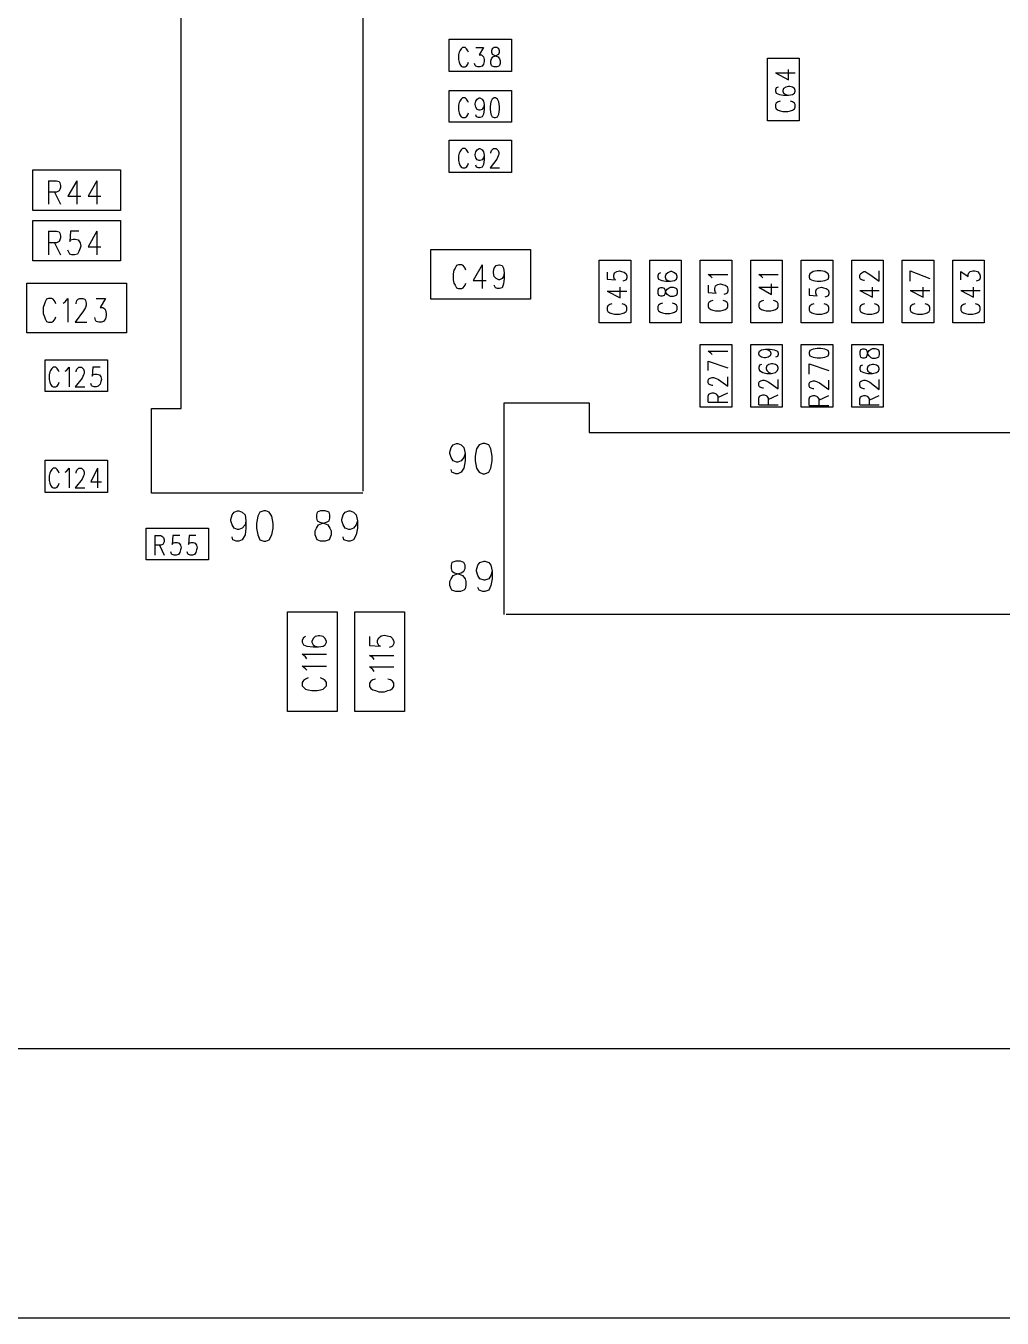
# Model space of a CAD drawing. Extents: x 11.9 to 28.1, y 10.8 to 21.2.
# Drawn here: x 15.631 to 17.081, y 14.285 to 16.204 of the extents above; entities that cross this region are included whole.
import ezdxf

# ---------------------------------------------------------------- set-up
doc = ezdxf.new("R2010")
doc.units = 0
doc.header["$MEASUREMENT"] = 0
doc.layers.add('LAYNR1', color=2, linetype='Continuous')

msp = doc.modelspace()

# ---------------------------------------------------------------- linework, layer by layer
at = {"layer": 'LAYNR1', "color": 7}
for points in [[(15.862, 15.636), (15.862, 17.87)], [(16.132, 17.87), (16.132, 15.513)], [(16.26, 16.136), (16.26, 16.184)], [(16.26, 16.184), (16.353, 16.184)], [(16.353, 16.184), (16.353, 16.136)], [(16.289, 16.165), (16.288, 16.167), (16.286, 16.17), (16.284, 16.172), (16.28, 16.172), (16.278, 16.17), (16.276, 16.167), (16.275, 16.165), (16.274, 16.161), (16.274, 16.154), (16.275, 16.15), (16.276, 16.147), (16.278, 16.144), (16.28, 16.143), (16.284, 16.143), (16.286, 16.144), (16.288, 16.147), (16.289, 16.15)], [(16.3, 16.172), (16.311, 16.172), (16.305, 16.161), (16.308, 16.161), (16.31, 16.159), (16.311, 16.158), (16.312, 16.154)], [(16.324, 16.144), (16.323, 16.145), (16.322, 16.148), (16.322, 16.152), (16.323, 16.155), (16.325, 16.158), (16.328, 16.159), (16.332, 16.161), (16.334, 16.162), (16.335, 16.165)], [(16.324, 16.17), (16.323, 16.167), (16.323, 16.165), (16.324, 16.162)], [(16.327, 16.172), (16.324, 16.17)], [(16.324, 16.162), (16.326, 16.161), (16.33, 16.159), (16.333, 16.158), (16.335, 16.155)], [(16.335, 16.167), (16.334, 16.17), (16.331, 16.172), (16.327, 16.172)], [(16.335, 16.165), (16.335, 16.167)], [(16.312, 16.151), (16.311, 16.147), (16.309, 16.144), (16.306, 16.143), (16.303, 16.143), (16.3, 16.144), (16.299, 16.145), (16.298, 16.148)], [(16.312, 16.154), (16.312, 16.151)], [(16.335, 16.145), (16.334, 16.144), (16.331, 16.143), (16.327, 16.143), (16.324, 16.144)], [(16.335, 16.155), (16.336, 16.152), (16.336, 16.148), (16.335, 16.145)], [(16.733, 16.063), (16.733, 16.156)], [(16.733, 16.156), (16.78, 16.156)], [(16.745, 16.134), (16.764, 16.124), (16.764, 16.139)], [(16.78, 16.156), (16.78, 16.063)], [(16.353, 16.136), (16.26, 16.136)], [(16.745, 16.134), (16.774, 16.134)], [(16.26, 16.061), (16.26, 16.108)], [(16.26, 16.108), (16.353, 16.108)], [(16.353, 16.108), (16.353, 16.061)], [(16.749, 16.113), (16.746, 16.112), (16.745, 16.109), (16.745, 16.107), (16.746, 16.104), (16.751, 16.102), (16.757, 16.101), (16.764, 16.101), (16.77, 16.102), (16.773, 16.104), (16.774, 16.107), (16.774, 16.108), (16.773, 16.111), (16.77, 16.113), (16.766, 16.114), (16.764, 16.114), (16.76, 16.113), (16.757, 16.111), (16.756, 16.108), (16.756, 16.107), (16.757, 16.104), (16.76, 16.102), (16.764, 16.101)], [(16.289, 16.09), (16.288, 16.092), (16.286, 16.095), (16.284, 16.097), (16.28, 16.097), (16.278, 16.095), (16.276, 16.092), (16.275, 16.09), (16.274, 16.086), (16.274, 16.079), (16.275, 16.075), (16.276, 16.072), (16.278, 16.069), (16.28, 16.068), (16.284, 16.068), (16.286, 16.069), (16.288, 16.072), (16.289, 16.075)], [(16.312, 16.087), (16.311, 16.083), (16.309, 16.08), (16.306, 16.079), (16.305, 16.079), (16.302, 16.08), (16.3, 16.083), (16.299, 16.087), (16.299, 16.088), (16.3, 16.092), (16.302, 16.095), (16.305, 16.097), (16.306, 16.097), (16.309, 16.095), (16.311, 16.092), (16.312, 16.087), (16.312, 16.08), (16.311, 16.073), (16.309, 16.069), (16.306, 16.068), (16.304, 16.068), (16.301, 16.069), (16.3, 16.072)], [(16.752, 16.092), (16.749, 16.091), (16.746, 16.089), (16.745, 16.087), (16.745, 16.083), (16.746, 16.081), (16.749, 16.079), (16.752, 16.078), (16.756, 16.077), (16.763, 16.077), (16.767, 16.078), (16.77, 16.079), (16.773, 16.081), (16.774, 16.083), (16.774, 16.087), (16.773, 16.089), (16.77, 16.091), (16.767, 16.092)], [(16.78, 16.063), (16.733, 16.063)], [(16.353, 16.061), (16.26, 16.061)], [(16.26, 15.986), (16.26, 16.034)], [(16.26, 16.034), (16.353, 16.034)], [(16.353, 16.034), (16.353, 15.986)], [(16.289, 16.015), (16.288, 16.017), (16.286, 16.02), (16.284, 16.022), (16.28, 16.022), (16.278, 16.02), (16.276, 16.017), (16.275, 16.015), (16.274, 16.011), (16.274, 16.004), (16.275, 16), (16.276, 15.997), (16.278, 15.994), (16.28, 15.993), (16.284, 15.993), (16.286, 15.994), (16.288, 15.997), (16.289, 16)], [(16.312, 16.012), (16.311, 16.008), (16.309, 16.005), (16.306, 16.004), (16.305, 16.004), (16.302, 16.005), (16.3, 16.008), (16.299, 16.012), (16.299, 16.013), (16.3, 16.017), (16.302, 16.02), (16.305, 16.022), (16.306, 16.022), (16.309, 16.02), (16.311, 16.017), (16.312, 16.012), (16.312, 16.005), (16.311, 15.998), (16.309, 15.994), (16.306, 15.993), (16.304, 15.993), (16.301, 15.994), (16.3, 15.997)], [(16.322, 16.015), (16.322, 16.016), (16.323, 16.019), (16.324, 16.02), (16.326, 16.022), (16.33, 16.022), (16.332, 16.02), (16.333, 16.019), (16.334, 16.016), (16.334, 16.013), (16.333, 16.011), (16.331, 16.006), (16.321, 15.993), (16.335, 15.993)], [(15.642, 15.99), (15.772, 15.99)], [(15.642, 15.93), (15.642, 15.99)], [(15.772, 15.99), (15.772, 15.93)], [(16.353, 15.986), (16.26, 15.986)], [(15.665, 15.974), (15.665, 15.939)], [(15.665, 15.974), (15.677, 15.974), (15.681, 15.973), (15.682, 15.971), (15.683, 15.967), (15.683, 15.964), (15.682, 15.961), (15.681, 15.959), (15.677, 15.957), (15.665, 15.957)], [(15.707, 15.974), (15.694, 15.951), (15.713, 15.951)], [(15.707, 15.974), (15.707, 15.939)], [(15.737, 15.974), (15.724, 15.951), (15.743, 15.951)], [(15.737, 15.974), (15.737, 15.939)], [(15.674, 15.957), (15.683, 15.939)], [(15.772, 15.93), (15.642, 15.93)], [(15.642, 15.915), (15.772, 15.915)], [(15.642, 15.855), (15.642, 15.915)], [(15.772, 15.915), (15.772, 15.855)], [(15.665, 15.899), (15.665, 15.864)], [(15.665, 15.899), (15.677, 15.899), (15.681, 15.898), (15.682, 15.896), (15.683, 15.892), (15.683, 15.889), (15.682, 15.886), (15.681, 15.884), (15.677, 15.882), (15.665, 15.882)], [(15.71, 15.899), (15.698, 15.899), (15.697, 15.884), (15.698, 15.886), (15.702, 15.887), (15.705, 15.887), (15.709, 15.886), (15.712, 15.882), (15.713, 15.877), (15.712, 15.874), (15.71, 15.869), (15.708, 15.865), (15.704, 15.864), (15.7, 15.864), (15.697, 15.865), (15.696, 15.867), (15.694, 15.871)], [(15.737, 15.899), (15.724, 15.876), (15.743, 15.876)], [(15.737, 15.899), (15.737, 15.864)], [(15.674, 15.882), (15.683, 15.864)], [(16.233, 15.798), (16.233, 15.872)], [(16.233, 15.872), (16.381, 15.872)], [(16.381, 15.872), (16.381, 15.798)], [(15.772, 15.855), (15.642, 15.855)], [(16.483, 15.763), (16.483, 15.856)], [(16.483, 15.856), (16.53, 15.856)], [(16.53, 15.856), (16.53, 15.763)], [(16.558, 15.763), (16.558, 15.856)], [(16.558, 15.856), (16.605, 15.856)], [(16.605, 15.856), (16.605, 15.763)], [(16.633, 15.763), (16.633, 15.856)], [(16.633, 15.856), (16.68, 15.856)], [(16.68, 15.856), (16.68, 15.763)], [(16.708, 15.763), (16.708, 15.856)], [(16.708, 15.856), (16.755, 15.856)], [(16.755, 15.856), (16.755, 15.763)], [(16.783, 15.763), (16.783, 15.856)], [(16.783, 15.856), (16.83, 15.856)], [(16.83, 15.856), (16.83, 15.763)], [(16.858, 15.763), (16.858, 15.856)], [(16.858, 15.856), (16.905, 15.856)], [(16.905, 15.856), (16.905, 15.763)], [(16.933, 15.763), (16.933, 15.856)], [(16.933, 15.856), (16.98, 15.856)], [(16.98, 15.856), (16.98, 15.763)], [(17.008, 15.763), (17.008, 15.856)], [(17.008, 15.856), (17.055, 15.856)], [(17.055, 15.856), (17.055, 15.763)], [(16.267, 15.841), (16.266, 15.836)], [(16.266, 15.836), (16.266, 15.827)], [(16.269, 15.844), (16.267, 15.841)], [(16.271, 15.848), (16.269, 15.844)], [(16.274, 15.849), (16.271, 15.848)], [(16.279, 15.849), (16.274, 15.849)], [(16.281, 15.848), (16.279, 15.849)], [(16.284, 15.844), (16.281, 15.848)], [(16.285, 15.841), (16.284, 15.844)], [(16.309, 15.849), (16.296, 15.826)], [(16.309, 15.849), (16.309, 15.814)], [(16.326, 15.839), (16.327, 15.844)], [(16.326, 15.837), (16.326, 15.839)], [(16.327, 15.832), (16.326, 15.837)], [(16.327, 15.844), (16.33, 15.848)], [(16.33, 15.829), (16.327, 15.832)], [(16.33, 15.848), (16.334, 15.849)], [(16.334, 15.849), (16.335, 15.849)], [(16.335, 15.849), (16.339, 15.848)], [(16.339, 15.848), (16.341, 15.844)], [(16.341, 15.832), (16.339, 15.829)], [(16.341, 15.844), (16.342, 15.837)], [(16.342, 15.837), (16.341, 15.832)], [(16.342, 15.837), (16.342, 15.829)], [(16.495, 15.838), (16.495, 15.828), (16.507, 15.827), (16.506, 15.828), (16.505, 15.831), (16.505, 15.834), (16.506, 15.837), (16.509, 15.839), (16.513, 15.84), (16.516, 15.839), (16.52, 15.838), (16.523, 15.836), (16.524, 15.833), (16.524, 15.83), (16.523, 15.827), (16.521, 15.826), (16.518, 15.825)], [(16.574, 15.837), (16.571, 15.836), (16.57, 15.833), (16.57, 15.831), (16.571, 15.828), (16.576, 15.826), (16.582, 15.825), (16.589, 15.825), (16.595, 15.826), (16.598, 15.828), (16.599, 15.831), (16.599, 15.832)], [(16.599, 15.832), (16.598, 15.835), (16.595, 15.837), (16.591, 15.839), (16.589, 15.839), (16.585, 15.837), (16.582, 15.835), (16.581, 15.832)], [(16.581, 15.832), (16.581, 15.831), (16.582, 15.828), (16.585, 15.826), (16.589, 15.825)], [(16.651, 15.83), (16.649, 15.832), (16.645, 15.835), (16.674, 15.835)], [(16.726, 15.83), (16.724, 15.832), (16.72, 15.835), (16.749, 15.835)], [(16.877, 15.826), (16.876, 15.826), (16.873, 15.827), (16.871, 15.828), (16.87, 15.83), (16.87, 15.834), (16.871, 15.836), (16.873, 15.837), (16.876, 15.839), (16.878, 15.839), (16.881, 15.837), (16.885, 15.835), (16.899, 15.825), (16.899, 15.84)], [(16.945, 15.84), (16.974, 15.829)], [(16.945, 15.825), (16.945, 15.84)], [(17.02, 15.827), (17.02, 15.839), (17.031, 15.832)], [(17.031, 15.832), (17.031, 15.835), (17.032, 15.837), (17.034, 15.839), (17.038, 15.84), (17.041, 15.84), (17.045, 15.839), (17.048, 15.836), (17.049, 15.833), (17.049, 15.83), (17.048, 15.827), (17.046, 15.826), (17.043, 15.825)], [(15.633, 15.822), (15.781, 15.822)], [(15.633, 15.748), (15.633, 15.822)], [(15.781, 15.822), (15.781, 15.748)], [(16.266, 15.827), (16.267, 15.822)], [(16.267, 15.822), (16.269, 15.819)], [(16.269, 15.819), (16.271, 15.815)], [(16.271, 15.815), (16.274, 15.814)], [(16.274, 15.814), (16.279, 15.814)], [(16.279, 15.814), (16.281, 15.815)], [(16.281, 15.815), (16.284, 15.819)], [(16.284, 15.819), (16.285, 15.822)], [(16.296, 15.826), (16.315, 15.826)], [(16.329, 15.815), (16.327, 15.819)], [(16.332, 15.814), (16.329, 15.815)], [(16.334, 15.827), (16.33, 15.829)], [(16.335, 15.814), (16.332, 15.814)], [(16.335, 15.827), (16.334, 15.827)], [(16.339, 15.829), (16.335, 15.827)], [(16.339, 15.815), (16.335, 15.814)], [(16.341, 15.821), (16.339, 15.815)], [(16.342, 15.829), (16.341, 15.821)], [(16.495, 15.81), (16.514, 15.8), (16.514, 15.816)], [(16.582, 15.81), (16.584, 15.813), (16.587, 15.815), (16.589, 15.816), (16.593, 15.816), (16.596, 15.815), (16.598, 15.814), (16.599, 15.811), (16.599, 15.807), (16.598, 15.804), (16.596, 15.803), (16.593, 15.802), (16.589, 15.802), (16.587, 15.803), (16.584, 15.805), (16.582, 15.808), (16.581, 15.812), (16.58, 15.814), (16.577, 15.815), (16.574, 15.815), (16.571, 15.814), (16.57, 15.811), (16.57, 15.807)], [(16.645, 15.819), (16.645, 15.808), (16.657, 15.807), (16.656, 15.808), (16.655, 15.811), (16.655, 15.814), (16.656, 15.818), (16.659, 15.82), (16.663, 15.821), (16.666, 15.82), (16.67, 15.819), (16.673, 15.817), (16.674, 15.813), (16.674, 15.81), (16.673, 15.807), (16.671, 15.806), (16.668, 15.805)], [(16.72, 15.816), (16.739, 15.805), (16.739, 15.821)], [(16.72, 15.816), (16.749, 15.816)], [(16.795, 15.814), (16.795, 15.804), (16.807, 15.803), (16.806, 15.804), (16.805, 15.807), (16.805, 15.81)], [(16.805, 15.81), (16.806, 15.813), (16.809, 15.815), (16.813, 15.816), (16.816, 15.815), (16.82, 15.814), (16.823, 15.812), (16.824, 15.809), (16.824, 15.806), (16.823, 15.803), (16.821, 15.802), (16.818, 15.801)], [(16.87, 15.811), (16.889, 15.801), (16.889, 15.816)], [(16.945, 15.811), (16.964, 15.801), (16.964, 15.816)], [(17.02, 15.811), (17.039, 15.801), (17.039, 15.816)], [(15.66, 15.794), (15.659, 15.791)], [(15.662, 15.798), (15.66, 15.794)], [(15.665, 15.799), (15.662, 15.798)], [(15.67, 15.799), (15.665, 15.799)], [(15.672, 15.798), (15.67, 15.799)], [(15.675, 15.794), (15.672, 15.798)], [(15.676, 15.791), (15.675, 15.794)], [(15.687, 15.792), (15.69, 15.794)], [(15.69, 15.794), (15.694, 15.799)], [(15.694, 15.799), (15.694, 15.764)], [(15.706, 15.792), (15.707, 15.796)], [(15.707, 15.796), (15.709, 15.798)], [(15.709, 15.798), (15.711, 15.799)], [(15.711, 15.799), (15.716, 15.799)], [(15.716, 15.799), (15.719, 15.798)], [(15.719, 15.798), (15.72, 15.796)], [(15.72, 15.796), (15.721, 15.792)], [(15.736, 15.799), (15.75, 15.799)], [(15.75, 15.799), (15.742, 15.786)], [(16.381, 15.798), (16.233, 15.798)], [(16.495, 15.81), (16.524, 15.81)], [(16.57, 15.807), (16.571, 15.804), (16.574, 15.803), (16.577, 15.803), (16.58, 15.804), (16.581, 15.806), (16.582, 15.81)], [(16.652, 15.796), (16.649, 15.795), (16.646, 15.793), (16.645, 15.791), (16.645, 15.787), (16.646, 15.785), (16.649, 15.783), (16.652, 15.782), (16.656, 15.781), (16.663, 15.781), (16.667, 15.782), (16.67, 15.783), (16.673, 15.785), (16.674, 15.787), (16.674, 15.791), (16.673, 15.793), (16.67, 15.795), (16.667, 15.796)], [(16.727, 15.796), (16.724, 15.795), (16.721, 15.793), (16.72, 15.791), (16.72, 15.787), (16.721, 15.785), (16.724, 15.783), (16.727, 15.782), (16.731, 15.781), (16.738, 15.781), (16.742, 15.782), (16.745, 15.783), (16.748, 15.785), (16.749, 15.787), (16.749, 15.791), (16.748, 15.793), (16.745, 15.795), (16.742, 15.796)], [(16.87, 15.811), (16.899, 15.811)], [(16.945, 15.811), (16.974, 15.811)], [(17.02, 15.811), (17.049, 15.811)], [(15.659, 15.791), (15.657, 15.786)], [(15.657, 15.786), (15.657, 15.777)], [(15.657, 15.777), (15.659, 15.772)], [(15.717, 15.781), (15.705, 15.764)], [(15.706, 15.791), (15.706, 15.792)], [(15.72, 15.786), (15.717, 15.781)], [(15.721, 15.789), (15.72, 15.786)], [(15.721, 15.792), (15.721, 15.789)], [(15.742, 15.786), (15.746, 15.786)], [(15.746, 15.786), (15.749, 15.784)], [(15.749, 15.784), (15.75, 15.782)], [(15.75, 15.782), (15.751, 15.777)], [(15.751, 15.777), (15.751, 15.774)], [(16.502, 15.791), (16.499, 15.79), (16.496, 15.788), (16.495, 15.786), (16.495, 15.782), (16.496, 15.78), (16.499, 15.778), (16.502, 15.777), (16.506, 15.776), (16.513, 15.776), (16.517, 15.777), (16.52, 15.778), (16.523, 15.78), (16.524, 15.782), (16.524, 15.786), (16.523, 15.788), (16.52, 15.79), (16.517, 15.791)], [(16.577, 15.792), (16.574, 15.791), (16.571, 15.789), (16.57, 15.787)], [(16.57, 15.787), (16.57, 15.783), (16.571, 15.781), (16.574, 15.779), (16.577, 15.778), (16.581, 15.777), (16.588, 15.777), (16.592, 15.778), (16.595, 15.779), (16.598, 15.781), (16.599, 15.783), (16.599, 15.787)], [(16.599, 15.787), (16.598, 15.789), (16.595, 15.791), (16.592, 15.792)], [(16.802, 15.791), (16.799, 15.79), (16.796, 15.788), (16.795, 15.786), (16.795, 15.782), (16.796, 15.78), (16.799, 15.778), (16.802, 15.777), (16.806, 15.776)], [(16.806, 15.776), (16.813, 15.776)], [(16.813, 15.776), (16.817, 15.777), (16.82, 15.778), (16.823, 15.78), (16.824, 15.782), (16.824, 15.786), (16.823, 15.788), (16.82, 15.79), (16.817, 15.791)], [(16.877, 15.791), (16.874, 15.79), (16.871, 15.788), (16.87, 15.786), (16.87, 15.782), (16.871, 15.78), (16.874, 15.778), (16.877, 15.777), (16.881, 15.776)], [(16.881, 15.776), (16.888, 15.776)], [(16.888, 15.776), (16.892, 15.777), (16.895, 15.778), (16.898, 15.78), (16.899, 15.782), (16.899, 15.786), (16.898, 15.788), (16.895, 15.79), (16.892, 15.791)], [(16.952, 15.791), (16.949, 15.79), (16.946, 15.788), (16.945, 15.786), (16.945, 15.782), (16.946, 15.78), (16.949, 15.778), (16.952, 15.777), (16.956, 15.776)], [(16.956, 15.776), (16.963, 15.776)], [(16.963, 15.776), (16.967, 15.777), (16.97, 15.778), (16.973, 15.78), (16.974, 15.782), (16.974, 15.786), (16.973, 15.788), (16.97, 15.79), (16.967, 15.791)], [(17.027, 15.791), (17.024, 15.79), (17.021, 15.788), (17.02, 15.786), (17.02, 15.782), (17.021, 15.78), (17.024, 15.778), (17.027, 15.777), (17.031, 15.776)], [(17.031, 15.776), (17.038, 15.776)], [(17.038, 15.776), (17.042, 15.777), (17.045, 15.778), (17.048, 15.78), (17.049, 15.782), (17.049, 15.786), (17.048, 15.788), (17.045, 15.79), (17.042, 15.791)], [(15.659, 15.772), (15.66, 15.769)], [(15.66, 15.769), (15.662, 15.765)], [(15.662, 15.765), (15.665, 15.764)], [(15.665, 15.764), (15.67, 15.764)], [(15.67, 15.764), (15.672, 15.765)], [(15.672, 15.765), (15.675, 15.769)], [(15.675, 15.769), (15.676, 15.772)], [(15.705, 15.764), (15.722, 15.764)], [(15.735, 15.767), (15.734, 15.771)], [(15.736, 15.765), (15.735, 15.767)], [(15.74, 15.764), (15.736, 15.765)], [(15.744, 15.764), (15.74, 15.764)], [(15.747, 15.765), (15.744, 15.764)], [(15.75, 15.769), (15.747, 15.765)], [(15.751, 15.774), (15.75, 15.769)], [(16.53, 15.763), (16.483, 15.763)], [(16.605, 15.763), (16.558, 15.763)], [(16.68, 15.763), (16.633, 15.763)], [(16.755, 15.763), (16.708, 15.763)], [(16.83, 15.763), (16.783, 15.763)], [(16.905, 15.763), (16.858, 15.763)], [(16.98, 15.763), (16.933, 15.763)], [(17.055, 15.763), (17.008, 15.763)], [(15.781, 15.748), (15.633, 15.748)], [(16.633, 15.638), (16.633, 15.731)], [(16.633, 15.731), (16.68, 15.731)], [(16.651, 15.716), (16.649, 15.718), (16.645, 15.721), (16.674, 15.721)], [(16.68, 15.731), (16.68, 15.638)], [(16.708, 15.638), (16.708, 15.731)], [(16.708, 15.731), (16.755, 15.731)], [(16.73, 15.724), (16.734, 15.723), (16.737, 15.721), (16.738, 15.718), (16.738, 15.717), (16.737, 15.714), (16.734, 15.712), (16.73, 15.711), (16.728, 15.711), (16.724, 15.712), (16.721, 15.714), (16.72, 15.717), (16.72, 15.718), (16.721, 15.721), (16.724, 15.723), (16.73, 15.724), (16.737, 15.724), (16.743, 15.723), (16.748, 15.721), (16.749, 15.718), (16.749, 15.716), (16.748, 15.713), (16.745, 15.712)], [(16.755, 15.731), (16.755, 15.638)], [(16.783, 15.638), (16.783, 15.731)], [(16.783, 15.731), (16.83, 15.731)], [(16.83, 15.731), (16.83, 15.638)], [(16.858, 15.638), (16.858, 15.731)], [(16.858, 15.731), (16.905, 15.731)], [(16.882, 15.719), (16.884, 15.722), (16.887, 15.724), (16.889, 15.725), (16.893, 15.725), (16.896, 15.724), (16.898, 15.723), (16.899, 15.72), (16.899, 15.716), (16.898, 15.712), (16.896, 15.711), (16.893, 15.71), (16.889, 15.71), (16.887, 15.711), (16.884, 15.714), (16.882, 15.717), (16.881, 15.721), (16.88, 15.723), (16.877, 15.724), (16.874, 15.724), (16.871, 15.723), (16.87, 15.72), (16.87, 15.716)], [(16.87, 15.716), (16.871, 15.712), (16.874, 15.711), (16.877, 15.711), (16.88, 15.712), (16.881, 15.715), (16.882, 15.719)], [(16.905, 15.731), (16.905, 15.638)], [(15.66, 15.708), (15.753, 15.708)], [(15.66, 15.661), (15.66, 15.708)], [(15.753, 15.708), (15.753, 15.661)], [(16.645, 15.706), (16.674, 15.696)], [(16.645, 15.692), (16.645, 15.706)], [(16.724, 15.701), (16.721, 15.7), (16.72, 15.697), (16.72, 15.695), (16.721, 15.692), (16.726, 15.689), (16.732, 15.688), (16.739, 15.688), (16.745, 15.689), (16.748, 15.692), (16.749, 15.695), (16.749, 15.696), (16.748, 15.699), (16.745, 15.701), (16.741, 15.702), (16.739, 15.702), (16.735, 15.701), (16.732, 15.699), (16.731, 15.696), (16.731, 15.695), (16.732, 15.692), (16.735, 15.689), (16.739, 15.688)], [(16.795, 15.702), (16.824, 15.692)], [(16.795, 15.687), (16.795, 15.702)], [(16.87, 15.696), (16.87, 15.694), (16.871, 15.691), (16.876, 15.689), (16.882, 15.688), (16.889, 15.688), (16.895, 15.689), (16.898, 15.691), (16.899, 15.694), (16.899, 15.695), (16.898, 15.698), (16.895, 15.7), (16.891, 15.701), (16.889, 15.701), (16.885, 15.7), (16.882, 15.698), (16.881, 15.695), (16.881, 15.694), (16.882, 15.691), (16.885, 15.689), (16.889, 15.688)], [(16.874, 15.7), (16.871, 15.699), (16.87, 15.696)], [(15.681, 15.69), (15.68, 15.692), (15.678, 15.695), (15.676, 15.697), (15.672, 15.697), (15.67, 15.695), (15.668, 15.692), (15.667, 15.69), (15.666, 15.686), (15.666, 15.679), (15.667, 15.675), (15.668, 15.672), (15.67, 15.669), (15.672, 15.668), (15.676, 15.668), (15.678, 15.669), (15.68, 15.672), (15.681, 15.675)], [(15.69, 15.691), (15.692, 15.692), (15.696, 15.697), (15.696, 15.668)], [(15.706, 15.69), (15.706, 15.691), (15.707, 15.694), (15.708, 15.695), (15.71, 15.697), (15.714, 15.697), (15.716, 15.695), (15.717, 15.694), (15.718, 15.691), (15.718, 15.688), (15.717, 15.686), (15.715, 15.681), (15.705, 15.668), (15.719, 15.668)], [(15.742, 15.697), (15.731, 15.697), (15.73, 15.684), (15.731, 15.686), (15.734, 15.687), (15.737, 15.687), (15.741, 15.686), (15.743, 15.683), (15.744, 15.679), (15.743, 15.676), (15.742, 15.672), (15.739, 15.669), (15.736, 15.668), (15.733, 15.668), (15.73, 15.669), (15.729, 15.67), (15.728, 15.673)], [(16.645, 15.674), (16.645, 15.678), (16.646, 15.68), (16.648, 15.681), (16.651, 15.682), (16.653, 15.682), (16.656, 15.681), (16.66, 15.679), (16.674, 15.669), (16.674, 15.683)], [(16.727, 15.666), (16.726, 15.666), (16.723, 15.667), (16.721, 15.668), (16.72, 15.67), (16.72, 15.674), (16.721, 15.676), (16.723, 15.677), (16.726, 15.678), (16.728, 15.678), (16.731, 15.677), (16.735, 15.675), (16.749, 15.665), (16.749, 15.679)], [(16.87, 15.674), (16.871, 15.676), (16.873, 15.677), (16.876, 15.678), (16.878, 15.678), (16.881, 15.677), (16.885, 15.675), (16.899, 15.664), (16.899, 15.679)], [(15.753, 15.661), (15.66, 15.661)], [(16.652, 15.67), (16.651, 15.67), (16.648, 15.671), (16.646, 15.672), (16.645, 15.674)], [(16.802, 15.665), (16.801, 15.665), (16.798, 15.666), (16.796, 15.667), (16.795, 15.669), (16.795, 15.673), (16.796, 15.675), (16.798, 15.676), (16.801, 15.677), (16.803, 15.677), (16.806, 15.676), (16.81, 15.674), (16.824, 15.664), (16.824, 15.678)], [(16.877, 15.665), (16.876, 15.665), (16.873, 15.666), (16.871, 15.667), (16.87, 15.67), (16.87, 15.674)], [(16.342, 15.33), (16.342, 15.644)], [(16.342, 15.644), (16.437, 15.644)], [(16.392, 15.644), (16.468, 15.644)], [(16.468, 15.644), (16.468, 15.6)], [(16.645, 15.645), (16.645, 15.654), (16.646, 15.657), (16.648, 15.658), (16.651, 15.659), (16.653, 15.659), (16.656, 15.658), (16.657, 15.657), (16.659, 15.654), (16.659, 15.645)], [(16.645, 15.645), (16.674, 15.645)], [(16.659, 15.652), (16.674, 15.659)], [(16.72, 15.641), (16.72, 15.651), (16.721, 15.654), (16.723, 15.655), (16.726, 15.656), (16.728, 15.656), (16.731, 15.655), (16.732, 15.654), (16.734, 15.651), (16.734, 15.641)], [(16.72, 15.641), (16.749, 15.641)], [(16.734, 15.649), (16.749, 15.656)], [(16.795, 15.64), (16.795, 15.65), (16.796, 15.653), (16.798, 15.654), (16.801, 15.655), (16.803, 15.655), (16.806, 15.654), (16.807, 15.653), (16.809, 15.65), (16.809, 15.64)], [(16.795, 15.64), (16.824, 15.64)], [(16.809, 15.648), (16.824, 15.655)], [(16.87, 15.641), (16.87, 15.65), (16.871, 15.653), (16.873, 15.654), (16.876, 15.655), (16.878, 15.655), (16.881, 15.654), (16.882, 15.653), (16.884, 15.65), (16.884, 15.641)], [(16.87, 15.641), (16.899, 15.641)], [(16.884, 15.648), (16.899, 15.655)], [(15.818, 15.56), (15.818, 15.636)], [(15.818, 15.636), (15.862, 15.636)], [(16.68, 15.638), (16.633, 15.638)], [(16.755, 15.638), (16.708, 15.638)], [(16.83, 15.638), (16.783, 15.638)], [(16.905, 15.638), (16.858, 15.638)], [(15.818, 15.51), (15.818, 15.605)], [(16.271, 15.556), (16.266, 15.558), (16.263, 15.563), (16.261, 15.569), (16.261, 15.571), (16.263, 15.578), (16.266, 15.582), (16.271, 15.584), (16.273, 15.584), (16.278, 15.582), (16.282, 15.578), (16.284, 15.569), (16.284, 15.558), (16.282, 15.547), (16.278, 15.541), (16.273, 15.539)], [(16.31, 15.584), (16.305, 15.582), (16.301, 15.576), (16.299, 15.565), (16.299, 15.558), (16.301, 15.547), (16.305, 15.541), (16.31, 15.539)], [(16.313, 15.539), (16.319, 15.541), (16.322, 15.547), (16.324, 15.558), (16.324, 15.565), (16.322, 15.576), (16.319, 15.582), (16.313, 15.584), (16.31, 15.584)], [(16.468, 15.6), (18.702, 15.6)], [(16.284, 15.569), (16.282, 15.563), (16.278, 15.558), (16.273, 15.556)], [(15.66, 15.559), (15.753, 15.559)], [(15.66, 15.511), (15.66, 15.559)], [(15.681, 15.54), (15.68, 15.542), (15.678, 15.545), (15.676, 15.547), (15.672, 15.547), (15.67, 15.545), (15.668, 15.542), (15.667, 15.54), (15.666, 15.536), (15.666, 15.529), (15.667, 15.525), (15.668, 15.522), (15.67, 15.519), (15.672, 15.518), (15.676, 15.518), (15.678, 15.519), (15.68, 15.522), (15.681, 15.525)], [(15.69, 15.541), (15.692, 15.542), (15.696, 15.547), (15.696, 15.518)], [(15.706, 15.54), (15.706, 15.541), (15.707, 15.544), (15.708, 15.545), (15.71, 15.547), (15.714, 15.547), (15.716, 15.545), (15.717, 15.544), (15.718, 15.541), (15.718, 15.538), (15.717, 15.536), (15.715, 15.531), (15.705, 15.518), (15.719, 15.518)], [(15.738, 15.547), (15.728, 15.527), (15.744, 15.527)], [(15.738, 15.547), (15.738, 15.518)], [(15.753, 15.559), (15.753, 15.511)], [(16.27, 15.539), (16.264, 15.541), (16.263, 15.545)], [(16.273, 15.556), (16.271, 15.556)], [(16.273, 15.539), (16.27, 15.539)], [(16.31, 15.539), (16.313, 15.539)], [(15.753, 15.511), (15.66, 15.511)], [(16.132, 15.51), (15.818, 15.51)], [(15.946, 15.456), (15.941, 15.458), (15.938, 15.463), (15.936, 15.469), (15.936, 15.471), (15.938, 15.478), (15.941, 15.482), (15.946, 15.484), (15.948, 15.484), (15.953, 15.482), (15.957, 15.478), (15.958, 15.469), (15.958, 15.458), (15.957, 15.448), (15.953, 15.441), (15.948, 15.439)], [(15.958, 15.469), (15.957, 15.463), (15.953, 15.458), (15.948, 15.456)], [(15.985, 15.484), (15.979, 15.482), (15.976, 15.476), (15.974, 15.465), (15.974, 15.458), (15.976, 15.448), (15.979, 15.441), (15.985, 15.439)], [(15.988, 15.439), (15.993, 15.441), (15.997, 15.448), (15.999, 15.458), (15.999, 15.465), (15.997, 15.476), (15.993, 15.482), (15.988, 15.484), (15.985, 15.484)], [(16.069, 15.439), (16.064, 15.441), (16.063, 15.443), (16.061, 15.448), (16.061, 15.454), (16.063, 15.458), (16.066, 15.463), (16.071, 15.465), (16.078, 15.467), (16.082, 15.469), (16.083, 15.473)], [(16.069, 15.484), (16.064, 15.482), (16.063, 15.478), (16.063, 15.473)], [(16.063, 15.473), (16.064, 15.469), (16.068, 15.467), (16.075, 15.465), (16.08, 15.463), (16.083, 15.458), (16.085, 15.454), (16.085, 15.448), (16.083, 15.443), (16.082, 15.441), (16.076, 15.439)], [(16.083, 15.473), (16.083, 15.478), (16.082, 15.482), (16.076, 15.484), (16.069, 15.484)], [(16.111, 15.456), (16.106, 15.458), (16.103, 15.463), (16.101, 15.469), (16.101, 15.471), (16.103, 15.478), (16.106, 15.482), (16.111, 15.484), (16.113, 15.484), (16.118, 15.482), (16.122, 15.478), (16.124, 15.469), (16.124, 15.458), (16.122, 15.448), (16.118, 15.441), (16.113, 15.439)], [(16.124, 15.469), (16.122, 15.463), (16.118, 15.458), (16.113, 15.456)], [(15.81, 15.458), (15.903, 15.458)], [(15.81, 15.411), (15.81, 15.458)], [(15.903, 15.458), (15.903, 15.411)], [(15.948, 15.456), (15.946, 15.456)], [(16.113, 15.456), (16.111, 15.456)], [(15.823, 15.447), (15.823, 15.418)], [(15.823, 15.447), (15.832, 15.447), (15.835, 15.445), (15.836, 15.444), (15.837, 15.441), (15.837, 15.438), (15.836, 15.436), (15.835, 15.434), (15.832, 15.433), (15.823, 15.433)], [(15.83, 15.433), (15.837, 15.418)], [(15.86, 15.447), (15.85, 15.447), (15.849, 15.434), (15.85, 15.436), (15.853, 15.437), (15.856, 15.437), (15.859, 15.436), (15.861, 15.433), (15.862, 15.429), (15.861, 15.426), (15.86, 15.422), (15.858, 15.419), (15.855, 15.418), (15.852, 15.418), (15.849, 15.419), (15.848, 15.42), (15.847, 15.423)], [(15.884, 15.447), (15.874, 15.447), (15.873, 15.434), (15.874, 15.436), (15.877, 15.437), (15.88, 15.437), (15.883, 15.436), (15.885, 15.433), (15.886, 15.429), (15.885, 15.426), (15.884, 15.422), (15.882, 15.419), (15.879, 15.418), (15.876, 15.418), (15.873, 15.419), (15.872, 15.42), (15.871, 15.423)], [(15.944, 15.439), (15.939, 15.441), (15.938, 15.445)], [(15.948, 15.439), (15.944, 15.439)], [(15.985, 15.439), (15.988, 15.439)], [(16.076, 15.439), (16.069, 15.439)], [(16.11, 15.439), (16.104, 15.441), (16.103, 15.445)], [(16.113, 15.439), (16.11, 15.439)], [(15.903, 15.411), (15.81, 15.411)], [(16.27, 15.364), (16.264, 15.366), (16.263, 15.368), (16.261, 15.373), (16.261, 15.379), (16.263, 15.383), (16.266, 15.388), (16.271, 15.39), (16.278, 15.392), (16.282, 15.394), (16.284, 15.398)], [(16.27, 15.409), (16.264, 15.407), (16.263, 15.403), (16.263, 15.398)], [(16.263, 15.398), (16.264, 15.394), (16.268, 15.392), (16.275, 15.39), (16.28, 15.388), (16.284, 15.383), (16.285, 15.379), (16.285, 15.373), (16.284, 15.368), (16.282, 15.366), (16.277, 15.364)], [(16.284, 15.398), (16.284, 15.403), (16.282, 15.407), (16.277, 15.409), (16.27, 15.409)], [(16.312, 15.381), (16.306, 15.383), (16.303, 15.388), (16.301, 15.394), (16.301, 15.396), (16.303, 15.403), (16.306, 15.407), (16.312, 15.409), (16.313, 15.409), (16.319, 15.407), (16.322, 15.403), (16.324, 15.394), (16.324, 15.383), (16.322, 15.373), (16.319, 15.366), (16.313, 15.364)], [(16.324, 15.394), (16.322, 15.388), (16.319, 15.383), (16.313, 15.381)], [(16.313, 15.381), (16.312, 15.381)], [(16.277, 15.364), (16.27, 15.364)], [(16.31, 15.364), (16.305, 15.366), (16.303, 15.37)], [(16.313, 15.364), (16.31, 15.364)], [(16.02, 15.186), (16.02, 15.334)], [(16.02, 15.334), (16.094, 15.334)], [(16.094, 15.334), (16.094, 15.186)], [(16.12, 15.186), (16.12, 15.334)], [(16.12, 15.334), (16.194, 15.334)], [(16.194, 15.334), (16.194, 15.186)], [(18.702, 15.33), (16.345, 15.33)], [(16.047, 15.297), (16.044, 15.295), (16.042, 15.292), (16.042, 15.289), (16.044, 15.285), (16.049, 15.283), (16.058, 15.282), (16.066, 15.282), (16.073, 15.283), (16.076, 15.285), (16.078, 15.289), (16.078, 15.29), (16.076, 15.294), (16.073, 15.297), (16.068, 15.298), (16.066, 15.298), (16.061, 15.297), (16.058, 15.294), (16.056, 15.29), (16.056, 15.289), (16.058, 15.285), (16.061, 15.283), (16.066, 15.282)], [(16.142, 15.297), (16.142, 15.284), (16.158, 15.283), (16.156, 15.284), (16.154, 15.288), (16.154, 15.292), (16.156, 15.295), (16.159, 15.298), (16.164, 15.299), (16.168, 15.298), (16.173, 15.297), (16.176, 15.294), (16.178, 15.29), (16.178, 15.287), (16.176, 15.283), (16.174, 15.282), (16.171, 15.281)], [(16.049, 15.264), (16.047, 15.267), (16.042, 15.271), (16.078, 15.271)], [(16.149, 15.263), (16.147, 15.266), (16.142, 15.269), (16.178, 15.269)], [(16.049, 15.247), (16.047, 15.249), (16.042, 15.253), (16.078, 15.253)], [(16.149, 15.245), (16.147, 15.248), (16.142, 15.252), (16.178, 15.252)], [(16.051, 15.236), (16.047, 15.234), (16.044, 15.232), (16.042, 15.229), (16.042, 15.224), (16.044, 15.222), (16.047, 15.219), (16.051, 15.218), (16.056, 15.217), (16.064, 15.217), (16.069, 15.218), (16.073, 15.219), (16.076, 15.222), (16.078, 15.224), (16.078, 15.229), (16.076, 15.232), (16.073, 15.234), (16.069, 15.236)], [(16.151, 15.234), (16.147, 15.233), (16.144, 15.231), (16.142, 15.228), (16.142, 15.223), (16.144, 15.22), (16.147, 15.218), (16.151, 15.217), (16.156, 15.215), (16.164, 15.215), (16.169, 15.217), (16.173, 15.218), (16.176, 15.22), (16.178, 15.223), (16.178, 15.228), (16.176, 15.231), (16.173, 15.233), (16.169, 15.234)], [(16.094, 15.186), (16.02, 15.186)], [(16.194, 15.186), (16.12, 15.186)], [(24.932, 14.685), (14.582, 14.685)], [(24.932, 14.285), (14.582, 14.285)]]:
    msp.add_lwpolyline(points, dxfattribs=at)
for points in [[(16.327, 16.097), (16.324, 16.095), (16.322, 16.091), (16.321, 16.084), (16.321, 16.08), (16.322, 16.073), (16.324, 16.069), (16.327, 16.068), (16.329, 16.068), (16.332, 16.069), (16.334, 16.073), (16.335, 16.08), (16.335, 16.084), (16.334, 16.091), (16.332, 16.095), (16.329, 16.097), (16.327, 16.097)], [(16.795, 15.831), (16.796, 15.828), (16.801, 15.826), (16.807, 15.825), (16.812, 15.825), (16.818, 15.826), (16.823, 15.828), (16.824, 15.831), (16.824, 15.833), (16.823, 15.836), (16.818, 15.839), (16.812, 15.84), (16.807, 15.84), (16.801, 15.839), (16.796, 15.836), (16.795, 15.833), (16.795, 15.831)], [(16.795, 15.717), (16.796, 15.714), (16.801, 15.712), (16.807, 15.711), (16.812, 15.711), (16.818, 15.712), (16.823, 15.714), (16.824, 15.717), (16.824, 15.719), (16.823, 15.722), (16.818, 15.724), (16.812, 15.725), (16.807, 15.725), (16.801, 15.724), (16.796, 15.722), (16.795, 15.719), (16.795, 15.717)]]:
    msp.add_lwpolyline(points, close=True, dxfattribs=at)

doc.saveas('drawing.dxf')
